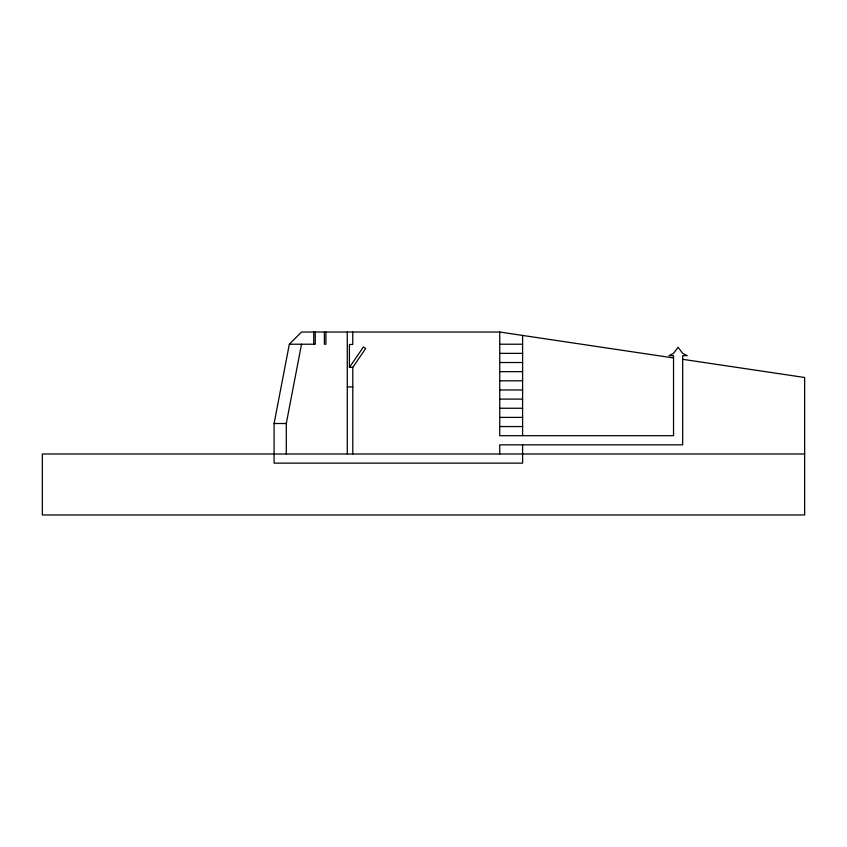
<?xml version="1.0" encoding="UTF-8"?>
<svg xmlns="http://www.w3.org/2000/svg" width="847" height="847" viewBox="0 0 847 847"><rect width="100%" height="100%" fill="white"/><g stroke="black" fill="none" stroke-linecap="round" stroke-linejoin="round"><path stroke-width="1.27" d="M522.599 444.844L522.599 463.14L274.089 463.14L274.089 423.5L289.335 344.221L301.532 332.024L499.73 332.024L673.534 357.942M286.318 453.992L286.286 423.5L301.532 344.221M349.462 367.365L363.427 346.931L365.692 348.488L352.786 367.365L352.786 453.992M289.335 344.221L315.253 344.221L315.253 332.024M499.73 344.221L522.599 344.221M499.73 353.368L522.599 353.368M499.73 362.516L522.599 362.516M352.786 367.365L349.409 367.365L349.409 344.496L352.754 344.496L352.754 332.024M499.73 371.664L522.599 371.664M499.73 380.811L522.599 380.811M347.281 386.91L352.786 386.91M499.73 389.959L522.599 389.959M499.73 399.106L522.599 399.106M499.73 408.254L522.599 408.254M499.73 417.402L522.599 417.402M274.089 423.5L286.286 423.5M499.73 426.549L522.599 426.549M804.65 453.992L42.35 453.992L42.35 514.976L804.65 514.976L804.65 377.497L682.682 359.308M347.302 453.992L347.27 332.024M522.599 335.433L522.599 435.697M499.73 332.024L499.73 435.697L673.534 435.697L673.534 355.655L668.961 355.655L673.534 353.368L678.108 347.27L682.682 353.368L687.256 355.655L682.682 355.655L682.682 444.844L499.73 444.844L499.73 453.992M325.926 332.024L325.926 344.221L324.401 344.221L324.401 332.024M313.729 332.024L313.729 344.221"/></g></svg>
